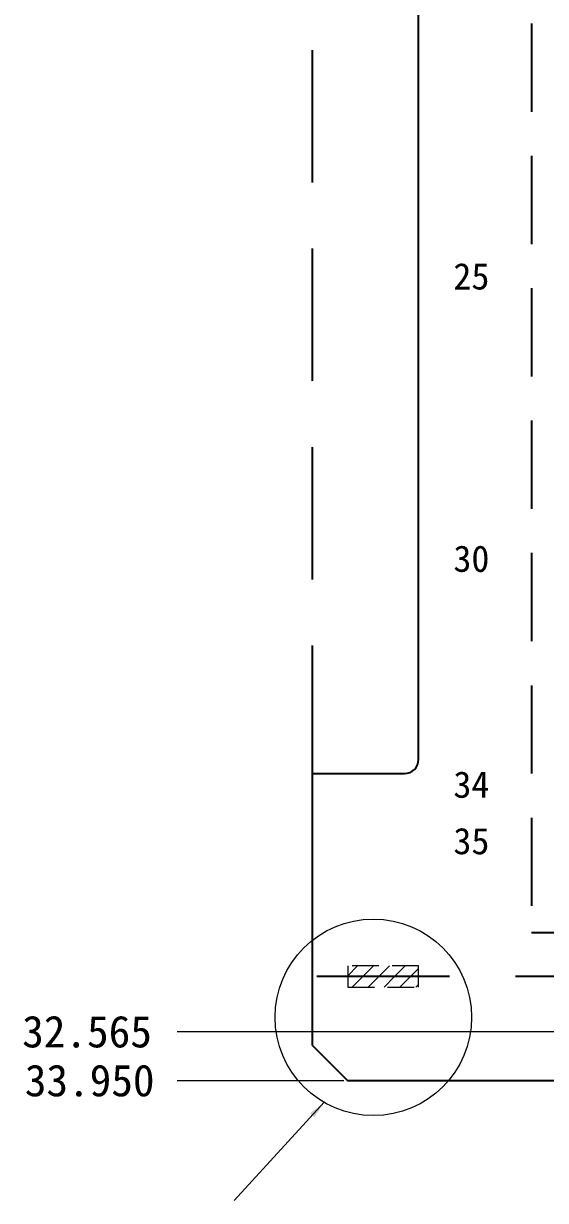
# Model space of a CAD drawing. Extents: x 741 to 839, y -25 to 98.
# Drawn here: x 749.52 to 764.3, y 18.37 to 51.71 of the extents above; entities that cross this region are included whole.
import ezdxf

# ---------------------------------------------------------------- set-up
doc = ezdxf.new("R2010")
doc.units = 0
doc.linetypes.add('HIDDEN', pattern=[0.375, 0.25, -0.125])
doc.layers.add('1D', color=4, linetype='Continuous')
doc.layers.add('ECTH', color=4, linetype='Continuous')
for name, color, linetype, lineweight in [('ETCH', 4, 'Continuous', 15), ('top', 7, 'Continuous', 25), ('标注线', 3, 'Continuous', 9)]:
    doc.layers.add(name, color=color, linetype=linetype, lineweight=lineweight)
doc.styles.get("Standard").update_dxf_attribs({"font": ''})
doc.styles.get('Standard').set_extended_font_data('SimSun')
doc.dimstyles.get("Standard").update_dxf_attribs({"dimtxt": 0.18, "dimasz": 0.18, "dimexe": 0.18, "dimexo": 0.0625, "dimgap": 0.09, "dimtad": 0, "dimtih": 1, "dimtoh": 1, "dimdec": 4, "dimzin": 0, "dimdsep": 46, "dimtxsty": 'Standard', "dimcen": 0.09, "dimadec": 0, "dimazin": 0, "dimtfac": 1, "dimtdec": 4, "dimtofl": 0, "dimtmove": 0, "dimatfit": 3, "dimfxl": 1, "dimtolj": 1, "dimtzin": 0, "dimarcsym": 0})

msp = doc.modelspace()

# ---------------------------------------------------------------- linework, layer by layer
at = {"layer": '1D', "color": 2, "linetype": 'HIDDEN', "ltscale": 15}
for p, q in [((757.7018, 24.7107, 0.1909), (757.7018, 86.7107, 0.1909)), ((823.4518, 24.7107, 0.1909), (757.7018, 24.7107, 0.1909))]:
    msp.add_line(p, q, dxfattribs=at)
at = {"layer": '1D', "linetype": 'HIDDEN', "ltscale": 10}
for p, q in [((763.9018, 85.4607, 0.1909), (763.9018, 25.9607, 0.1909)), ((763.9018, 25.9607, 0.1909), (821.2018, 25.9607, 0.1909))]:
    msp.add_line(p, q, dxfattribs=at)
at = {"layer": '1D', "linetype": 'HIDDEN', "lineweight": 0, "ltscale": 3}
for p, q in [((760.7018, 25.0107, 0.1909), (758.7018, 25.0107, 0.1909)), ((758.7018, 25.0107, 0.1909), (758.7018, 24.4107, 0.1909)), ((760.7018, 24.4107, 0.1909), (760.7018, 25.0107, 0.1909)), ((758.7018, 24.4107, 0.1909), (760.7018, 24.4107, 0.1909))]:
    msp.add_line(p, q, dxfattribs=at)
at = {"layer": 'ETCH', "lineweight": 0}
for p, q in [((758.7018, 24.7343, 0.1909), (758.9781, 25.0107, 0.1909)), ((759.1271, 24.7107, 0.1909), (759.4271, 25.0107, 0.1909)), ((759.5762, 24.7107, 0.1909), (759.8762, 25.0107, 0.1909)), ((760.0252, 24.7107, 0.1909), (760.3252, 25.0107, 0.1909)), ((758.8271, 24.4107, 0.1909), (759.1271, 24.7107, 0.1909)), ((759.2762, 24.4107, 0.1909), (759.5762, 24.7107, 0.1909)), ((759.7252, 24.4107, 0.1909), (760.0252, 24.7107, 0.1909)), ((760.1742, 24.4107, 0.1909), (760.4742, 24.7107, 0.1909)), ((760.4742, 24.7107, 0.1909), (760.7018, 24.9383, 0.1909)), ((760.6232, 24.4107, 0.1909), (760.7018, 24.4893, 0.1909))]:
    msp.add_line(p, q, dxfattribs=at)
at = {"layer": 'top'}
for p, q in [((760.7018, 30.8607, 0.1909), (760.7018, 53.0607, 0.1909)), ((757.7018, 22.7607, 0.1909), (757.7018, 30.4607, 0.1909)), ((757.7018, 30.4607, 0.1909), (760.3018, 30.4607, 0.1909)), ((757.7018, 22.7607, 0.1909), (758.7018, 21.7607, 0.1909)), ((823.4518, 21.7607, 0.1909), (758.7018, 21.7607, 0.1909))]:
    msp.add_line(p, q, dxfattribs=at)
msp.add_arc((760.3018, 30.8607, 0.1909), 0.4, 270, 0, dxfattribs=at)
at = {"layer": '标注线'}
for p, q in [((791.969, 23.1457, 0.1909), (753.8661, 23.1457, 0.1909)), ((758.5867, 21.7607, 0.1909), (753.8661, 21.7607, 0.1909))]:
    msp.add_line(p, q, dxfattribs=at)
at = {"layer": '标注线', "color": 2, "linetype": 'Continuous', "lineweight": 0, "ltscale": 0.8}
msp.add_circle((759.4228, 23.5562, 0.1909), 2.7829, dxfattribs=at)

# ---------------------------------------------------------------- texts
at = {"layer": 'ECTH'}
for s, p in [('25', (761.6892, 44.1755, 0.1909)), ('30', (761.6892, 36.1755, 0.1909)), ('34', (761.6892, 29.7755, 0.1909)), ('35', (761.6892, 28.1755, 0.1909))]:
    msp.add_text(s, height=0.75, dxfattribs=at).set_placement(p)
at = {"layer": '标注线', "char_height": 0.9, "attachment_point": 5}
for s, insert in [('\\A1;32.565', (751.3161, 23.1457, 0.1909)), ('\\A1;33.950', (751.3911, 21.7607, 0.1909))]:
    msp.add_mtext(s, dxfattribs=dict(at, insert=insert))

# ---------------------------------------------------------------- leaders
at = {"layer": '标注线', "lineweight": 0}
msp.add_leader([(758.0286, 21.1478, 0.1909), (755.4778, 18.3673, 0.1909)], dimstyle='Standard', override={"dimasz": 0.5, "dimgap": 0.1, "dimtad": 0, "dimlwd": 0}, dxfattribs=at)

doc.saveas('drawing.dxf')
